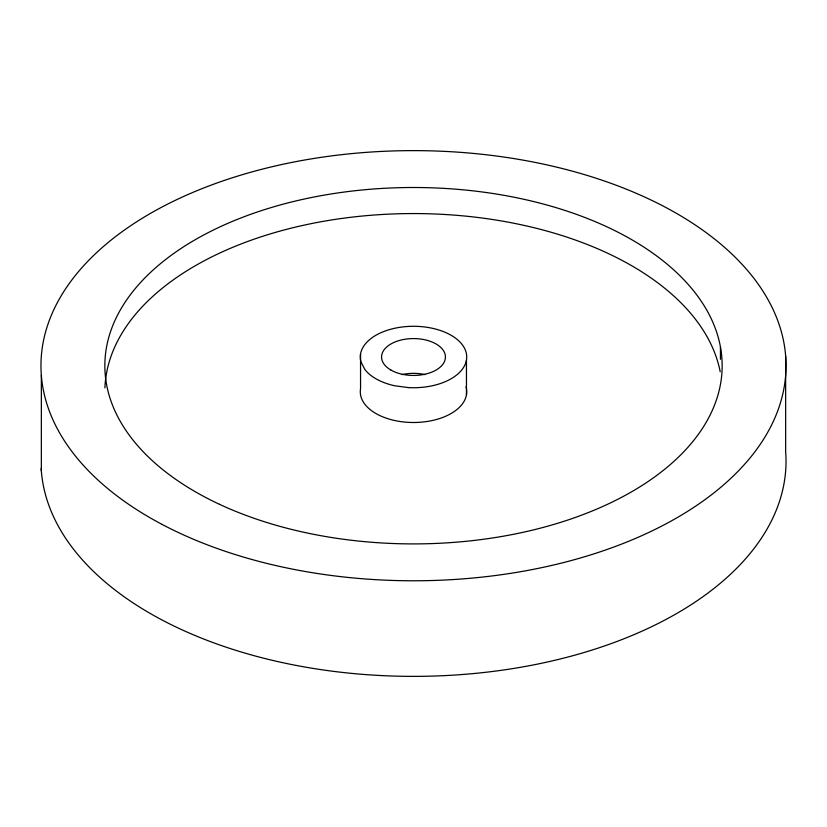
<?xml version="1.0" encoding="UTF-8"?>
<svg xmlns="http://www.w3.org/2000/svg" width="827" height="827" viewBox="0 0 827 827"><rect width="100%" height="100%" fill="white"/><g stroke="black" fill="none" stroke-linecap="round" stroke-linejoin="round"><path stroke-width="1.24" d="M785.65 356.075L785.65 451.666A372.522 215.072 0 0 1 427.983 676.207A372.522 215.072 0 0 1 41.174 468.392M720.441 346.927L720.441 359.332M466.449 360.076L466.449 394.841M360.551 353.946L360.551 388.711A53.217 30.723 0 0 0 415.154 422.483A53.217 30.723 0 0 0 466.025 386.819M41.35 375.334L41.35 470.925M401.839 374.61A31.933 18.432 0 0 1 425.161 374.61M104.915 387.894A308.667 178.208 0 0 1 399.513 213.748A308.667 178.208 0 0 1 720.214 371.788M408.197 387.584L394.665 385.754A53.217 30.723 0 0 1 364.986 369.648L360.975 361.968A53.217 30.723 0 0 1 409.53 326.376A53.217 30.723 0 0 1 466.717 357.398A53.217 30.723 0 0 1 408.197 387.584M162.144 524.442A372.522 215.072 0 0 0 777.287 412.011A372.522 215.072 0 0 0 301.069 160.655A372.522 215.072 0 0 0 162.144 524.442M219.465 504.294A308.667 178.208 0 0 0 718.405 393.425A308.667 178.208 0 0 0 302.641 199.39A308.667 178.208 0 0 0 219.465 504.294M390.923 370.051A31.933 18.432 0 0 0 444.347 361.781A31.933 18.432 0 0 0 405.24 339.204A31.933 18.432 0 0 0 390.923 370.051"/></g></svg>
